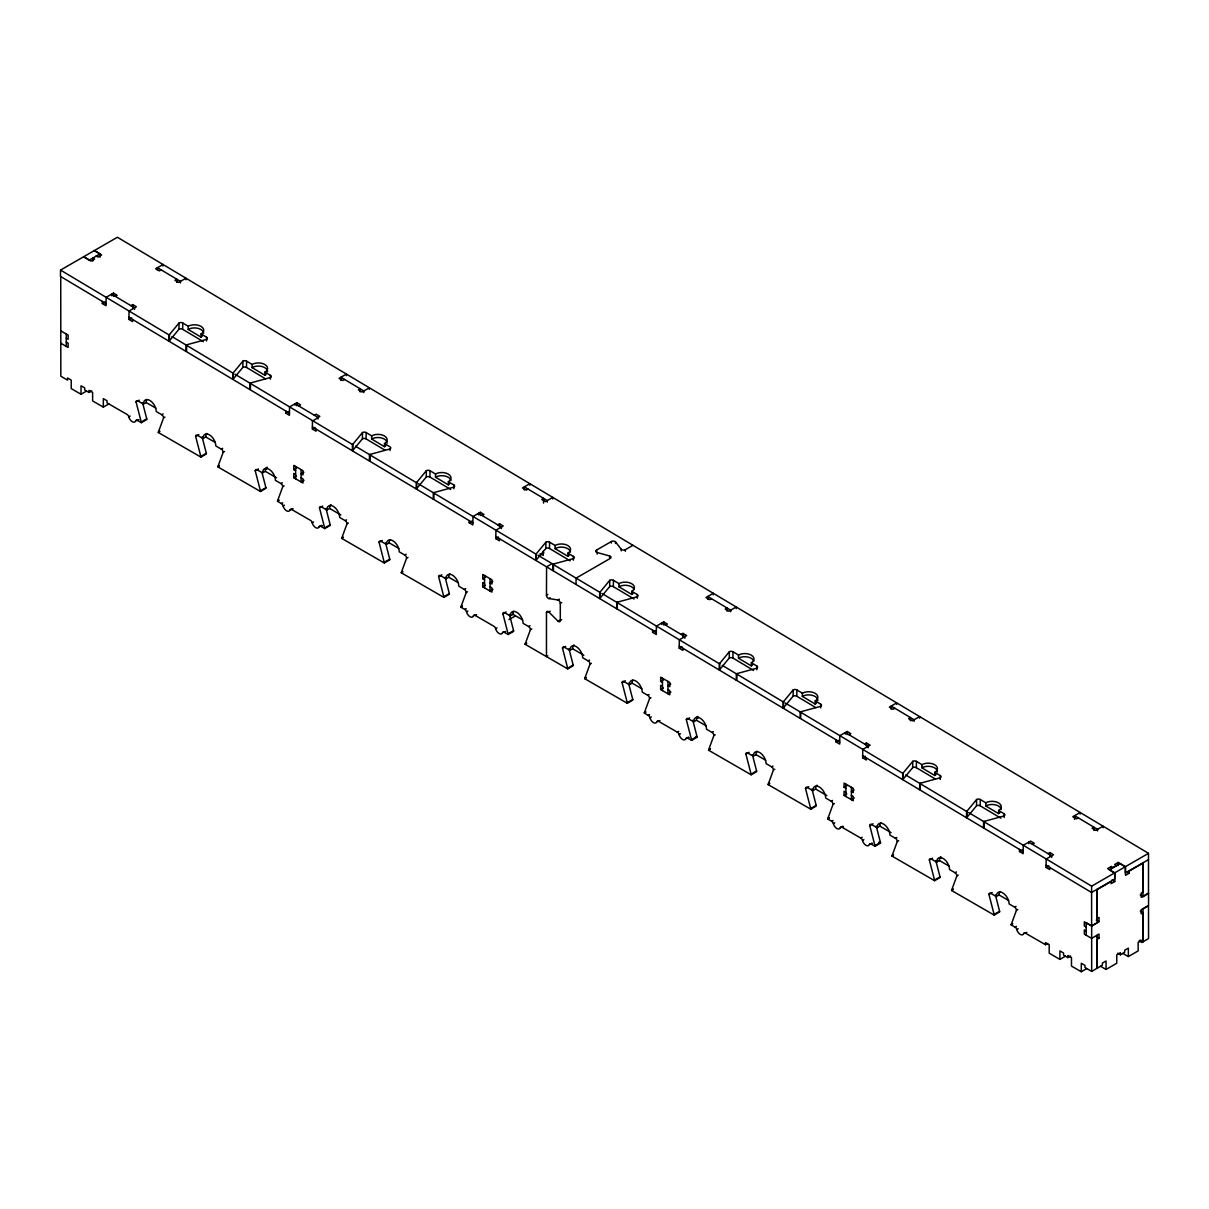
<?xml version="1.0" encoding="UTF-8"?>
<svg xmlns="http://www.w3.org/2000/svg" width="1209" height="1209" viewBox="0 0 1209 1209"><rect width="100%" height="100%" fill="white"/><g stroke="black" fill="none" stroke-linecap="round" stroke-linejoin="round"><path stroke-width="1.5" d="M559.314 599.15L557.938 599.951L548.826 598.576A2.599 1.496 60 0 1 546.468 595.176L546.574 566.84L552.075 563.666L537.945 555.218M312.481 421.14L319.826 416.38L316.153 414.188L314.325 415.246M360.131 391.928L360.176 388.769L358.348 389.842L362.005 392.033L369.349 387.787L369.319 389.374M1140.238 895.068L1142.989 896.655L1148.49 893.481L1148.505 853.342L117.409 237.251L60.541 270.091L60.45 276.377L106.044 303.625M92.745 261.084L92.791 257.925L94.634 259.028L90.962 261.144L83.633 256.761M115.308 296.341L117.137 295.283L113.465 293.092L106.135 297.323L106.014 305.726L102.342 303.535L102.372 301.434M111.621 295.721L111.636 294.15L134.562 307.842L134.531 309.428M113.419 296.235L113.465 293.092M132.627 319.508L132.597 321.609L128.925 319.418L129.061 311.03L136.39 306.784L132.733 304.592L130.889 305.65M132.688 307.751L132.733 304.592M157.457 270.302L157.487 267.673L180.413 281.365L180.398 282.951M162.973 266.071L163.003 264.499L155.659 268.73L159.331 270.922L161.16 269.864M179.083 322.954L169.487 334.561A2.599 1.526 0.9 0 1 169.033 334.908L168.943 341.21A2.599 1.526 0.9 0 0 169.381 340.862L178.977 329.241L179.083 322.954A2.599 1.526 0.9 0 1 182.74 322.984L188.241 326.279A9.083 5.335 0.9 0 1 201.087 326.4A9.083 5.335 0.9 0 1 201.087 333.941L201.042 337.099L188.196 329.422L188.241 326.279M169.381 340.862L169.487 334.561M176.71 282.332L176.756 279.173L174.912 280.246L178.584 282.438L185.929 278.191L185.899 279.763M203.308 341.633L182.65 329.286L182.74 322.984M186.654 344.822L186.564 351.124A2.599 1.526 0.9 0 0 185.959 351.381L186.065 345.079A2.599 1.526 0.9 0 1 186.654 344.822L206.588 339.381A2.599 1.526 0.9 0 0 206.588 337.235L201.087 333.941M206.558 340.968L206.588 337.235M242.933 361.098L233.337 372.72A2.599 1.526 0.9 0 1 232.884 373.067L232.793 379.354A2.599 1.526 0.9 0 0 233.246 379.006L242.843 367.4L242.933 361.098A2.599 1.526 0.9 0 1 246.606 361.143L252.107 364.423A9.083 5.335 0.9 0 1 264.937 364.559A9.083 5.335 0.9 0 1 264.937 372.1L264.892 375.243L252.046 367.581L252.107 364.423M233.246 379.006L233.337 372.72M265.572 378.84L246.5 367.445L246.606 361.143M250.52 382.981L250.414 389.268A2.599 1.526 0.9 0 0 249.825 389.525L249.915 383.238A2.599 1.526 0.9 0 1 250.52 382.981L270.438 377.54A2.599 1.526 0.9 0 0 270.438 375.379L264.937 372.1M270.423 379.112L270.438 375.379M298.729 405.937L300.573 404.879L296.9 402.688L289.555 406.919L289.435 415.322L285.762 413.13L285.792 411.03M295.041 405.317L295.072 403.746L317.982 417.437L317.967 419.024M296.855 405.831L296.9 402.688M316.063 429.104L316.033 431.205L312.36 429.014L312.481 420.626M340.878 380.427L340.923 377.268L363.849 390.975L363.818 392.547M346.394 375.667L346.424 374.095L339.079 378.326L342.752 380.518L344.58 379.46M362.504 432.55L352.907 444.156A2.599 1.526 0.9 0 1 352.454 444.504L352.363 450.806A2.599 1.526 0.9 0 0 352.816 450.458L362.413 438.852L362.504 432.55A2.599 1.526 0.9 0 1 366.176 432.58L371.677 435.875A9.083 5.335 0.9 0 1 384.507 435.996A9.083 5.335 0.9 0 1 384.507 443.537L384.462 446.695L371.616 439.018L371.677 435.875M352.816 450.458L352.907 444.156M385.142 450.277L366.07 438.882L366.176 432.58M370.09 454.418L369.984 460.72A2.599 1.526 0.9 0 0 369.395 460.977L369.486 454.675A2.599 1.526 0.9 0 1 370.09 454.418L390.008 448.977A2.599 1.526 0.9 0 0 390.008 446.831L384.507 443.537M389.993 450.564L390.008 448.977M426.354 470.694L416.757 482.315A2.599 1.526 0.9 0 1 416.319 482.663L416.213 488.95A2.599 1.526 0.9 0 0 416.667 488.602L426.263 476.996L426.354 470.694A2.599 1.526 0.9 0 1 430.026 470.739L435.527 474.019A9.083 5.335 0.9 0 1 448.373 474.155A9.083 5.335 0.9 0 1 448.358 481.696L448.312 484.839L435.482 477.177L435.527 474.019M416.667 488.602L416.757 482.315M450.594 489.388L429.936 477.041L430.026 470.739M433.94 492.577L433.85 498.864A2.599 1.526 0.9 0 0 433.245 499.136L433.336 492.834A2.599 1.526 0.9 0 1 433.94 492.577L453.874 487.136A2.599 1.526 0.9 0 0 453.874 484.975L448.358 481.696M453.843 488.708L453.874 484.975M482.149 515.533L483.993 514.475L480.321 512.284L472.991 516.515L472.855 524.918L469.198 522.726L469.228 520.626M478.462 514.913L478.492 513.341L501.418 527.048L501.387 528.62M480.275 515.427L480.321 512.284M499.483 538.715L499.453 540.801L495.781 538.609L495.917 530.222L503.246 525.975L499.574 523.784L497.745 524.842M499.529 526.943L499.574 523.784M524.298 490.023L524.343 486.864L547.269 500.571L547.254 502.143M529.829 485.262L529.844 483.691L522.515 487.922L526.172 490.113L528.016 489.056M545.924 542.146L536.328 553.752A2.599 1.526 0.9 0 1 535.889 554.1L535.783 560.402A2.599 1.526 0.9 0 0 536.237 560.054L545.833 548.448L545.924 542.146A2.599 1.526 0.9 0 1 549.596 542.176L555.097 545.471A9.083 5.335 0.9 0 1 567.943 545.591A9.083 5.335 0.9 0 1 567.928 553.133L567.882 556.291L555.052 548.614L555.097 545.471M536.237 560.054L536.328 553.752M543.536 503.095L543.597 498.38L541.768 499.438L545.44 501.629L552.77 497.398L552.755 498.969M570.164 560.825L549.506 548.478L549.596 542.176M553.51 564.014A2.599 1.526 0.9 0 0 552.906 564.271L552.815 570.572A2.599 1.526 0.9 0 1 553.42 570.316L553.51 564.014L573.444 558.588A2.599 1.526 0.9 0 0 573.444 556.427L567.928 553.133M573.414 560.16L573.444 556.427M575.998 584.431L576.104 578.129L610.243 558.422A2.599 1.526 0.9 0 0 609.638 555.989L597.17 552.498A2.599 1.526 0.9 0 1 596.566 550.065L611.391 541.511A2.599 1.526 0.9 0 1 615.517 541.904L621.26 549.279L621.23 550.866M596.536 552.045L596.566 550.065M597.14 554.07L597.17 552.498M609.774 580.29L600.193 591.911A2.599 1.526 0.9 0 1 599.74 592.259L599.649 598.546A2.599 1.526 0.9 0 0 600.087 598.198L609.684 586.592L609.774 580.29A2.599 1.526 0.9 0 1 613.447 580.335L618.948 583.615A9.083 5.335 0.9 0 1 631.793 583.751A9.083 5.335 0.9 0 1 631.793 591.292L631.748 594.435L618.902 586.773L618.948 583.615M600.087 598.198L600.193 591.911M609.608 557.561L609.638 555.989M611.391 541.511L611.376 543.083M634.015 598.984L613.356 586.637L613.447 580.335M615.487 543.476L615.517 541.904M617.361 602.173L617.27 608.475A2.599 1.526 0.9 0 0 616.666 608.731L616.771 602.43A2.599 1.526 0.9 0 1 617.361 602.173L637.294 596.732A2.599 1.526 0.9 0 0 637.294 594.586L631.793 591.292M625.34 551.259L625.37 549.687L632.957 545.304M637.264 598.304L637.294 594.586M665.585 625.129L667.413 624.071L663.741 621.879L656.411 626.111L656.291 634.513L652.618 632.322L652.648 630.221M661.897 624.524L661.912 622.937L684.838 636.644L684.823 638.216M663.696 625.023L663.741 621.879M682.904 648.311L682.873 650.412L679.216 648.22L679.337 639.818L686.667 635.571L683.009 633.38L681.166 634.438M682.949 636.538L683.009 633.38M707.733 599.09L707.779 596.475L730.704 610.167L730.674 611.739M713.25 594.858L713.28 593.287L705.935 597.518L709.607 599.709L711.436 598.651M729.344 651.742L719.763 663.348A2.599 1.526 0.9 0 1 719.31 663.696L719.219 669.998A2.599 1.526 0.9 0 0 719.657 669.65L729.254 658.044L729.344 651.742A2.599 1.526 0.9 0 1 733.017 651.772L738.518 655.066A9.083 5.335 0.9 0 1 751.363 655.187A9.083 5.335 0.9 0 1 751.363 662.728L751.318 665.887L738.472 658.21L738.518 655.066M719.657 669.65L719.763 663.348M726.972 611.119L727.032 607.976L725.188 609.034L728.861 611.225L736.205 606.994L736.175 608.565M753.585 670.421L732.926 658.074L733.017 651.772M736.931 673.609L736.84 679.911A2.599 1.526 0.9 0 0 736.236 680.168L736.341 673.866A2.599 1.526 0.9 0 1 736.931 673.609L756.864 668.184A2.599 1.526 0.9 0 0 756.864 666.023L751.363 662.728M756.834 669.756L756.864 666.023M793.21 689.901L783.613 701.507A2.599 1.526 0.9 0 1 783.16 701.855L783.069 708.142A2.599 1.526 0.9 0 0 783.523 707.794L793.104 696.188L793.21 689.901A2.599 1.526 0.9 0 1 796.882 689.931L802.383 693.225A9.083 5.335 0.9 0 1 815.214 693.346A9.083 5.335 0.9 0 1 815.214 700.888L815.168 704.031L802.323 696.369L802.383 693.225M783.523 707.794L783.613 701.507M815.848 707.628L796.776 696.233L796.882 689.931M800.796 711.769L800.69 718.07A2.599 1.526 0.9 0 0 800.086 718.327L800.192 712.025A2.599 1.526 0.9 0 1 800.796 711.769L820.715 706.328A2.599 1.526 0.9 0 0 820.715 704.182L815.214 700.888M820.699 707.9L820.715 704.182M849.005 734.724L850.834 733.667L847.177 731.475L839.832 735.707L839.711 744.109L836.039 741.918L836.084 739.817M845.318 734.12L845.348 732.548L868.274 746.24L868.243 747.812M847.131 734.619L847.177 731.475M866.339 757.907L866.309 760.008L862.637 757.816L862.758 749.414L870.102 745.167L866.43 742.976L864.601 744.049M866.385 746.134L866.43 742.976M891.154 709.215L891.199 706.071L914.125 719.763L914.095 721.335M896.685 704.469L896.7 702.882L889.356 707.114L893.028 709.305L894.856 708.247M912.78 761.338L903.183 772.944A2.599 1.526 0.9 0 1 902.73 773.292L902.639 779.593A2.599 1.526 0.9 0 0 903.093 779.246L912.674 767.639L912.78 761.338A2.599 1.526 0.9 0 1 916.452 761.368L921.953 764.662A9.083 5.335 0.9 0 1 934.784 764.783A9.083 5.335 0.9 0 1 934.784 772.324L934.738 775.483L921.893 767.806L921.953 764.662M903.093 779.246L903.183 772.944M910.407 720.715L910.453 717.572L908.624 718.63L912.281 720.821L919.626 716.589L919.611 718.161M935.418 779.064L916.346 767.67L916.452 761.368M920.366 783.205L920.261 789.507A2.599 1.526 0.9 0 0 919.656 789.764L919.762 783.462A2.599 1.526 0.9 0 1 920.366 783.205L940.285 777.78A2.599 1.526 0.9 0 0 940.285 775.619L934.784 772.324M940.239 778.762L940.285 775.619M940.27 779.352L940.285 777.78M976.63 799.497L967.034 811.103A2.599 1.526 0.9 0 1 966.596 811.451L966.49 817.752A2.599 1.526 0.9 0 0 966.943 817.39L976.54 805.783L976.63 799.497A2.599 1.526 0.9 0 1 980.303 799.527L985.803 802.821A9.083 5.335 0.9 0 1 998.634 802.942A9.083 5.335 0.9 0 1 998.634 810.483L998.589 813.627L985.758 805.965L985.803 802.821M966.943 817.39L967.034 811.103M1000.871 818.176L980.212 805.829L980.303 799.527M984.217 821.364L984.126 827.666A2.599 1.526 0.9 0 0 983.521 827.923L983.612 821.621A2.599 1.526 0.9 0 1 984.217 821.364L1004.135 815.924A2.599 1.526 0.9 0 0 1004.135 813.778L998.634 810.483M1004.12 817.496L1004.135 813.778M1032.426 844.32L1034.269 843.262L1030.597 841.071L1023.267 845.303L1023.146 853.705L1019.474 851.514L1019.504 849.428M1028.753 843.716L1028.768 842.144L1051.694 855.836L1051.664 857.408M1049.76 867.503L1049.729 869.603L1046.057 867.412L1046.193 859.01L1053.523 854.778L1049.85 852.572L1048.022 853.645M1049.805 855.73L1049.85 852.572M1074.574 819.339L1074.62 815.667L1097.545 829.359L1097.53 830.931M1080.105 814.065L1080.136 812.493L1072.791 816.71L1076.448 818.901L1078.292 817.843M1148.505 853.342L1091.651 886.167L1091.546 892.469L1114.638 879.139L1114.728 872.838L1107.61 868.591L1111.283 866.475L1113.111 867.563L1116.466 865.629L1114.638 864.526L1118.31 862.41L1125.428 866.672L1125.337 872.958L1148.459 859.659M1093.828 830.311L1093.873 827.168L1092.044 828.225L1095.717 830.417L1103.061 826.185L1103.031 827.757M1111.222 869.619L1111.283 866.475M1118.265 865.553L1118.31 862.41M202.115 436.993L206.316 453.269A2.599 1.496 60 0 1 206.391 453.919L200.89 457.093L158.334 432.505A2.599 1.496 60 0 1 158.409 431.945L163.578 417.891L164.953 417.09M262.021 472.643L265.904 487.665A2.599 1.496 60 0 1 265.98 488.315L260.479 491.489L217.922 466.931A2.599 1.496 60 0 1 217.998 466.357L223.166 452.302L224.542 451.501M293.122 508.747L291.747 509.548A2.599 1.496 60 0 0 290.024 509.956A5.184 2.992 60 0 1 286.563 510.787A5.184 2.992 60 0 1 283.102 505.966A2.599 1.496 60 0 0 281.38 503.564L277.511 501.327A2.599 1.496 60 0 1 277.586 500.768L282.74 486.698L284.115 485.912M385.55 542.901L389.751 559.163A2.599 1.496 60 0 1 389.827 559.812L384.326 563.001L341.769 538.428A2.599 1.496 60 0 1 341.845 537.869L347.013 523.799L348.388 523.013M445.124 577.298L449.325 593.574A2.599 1.496 60 0 1 449.4 594.223L443.899 597.397L401.343 572.824A2.599 1.496 60 0 1 401.418 572.265L406.587 558.195L407.962 557.409M476.558 614.656L475.182 615.441A2.599 1.496 60 0 0 473.444 615.865A5.184 2.992 60 0 1 469.984 616.696A5.184 2.992 60 0 1 466.523 611.875A2.599 1.496 60 0 0 464.8 609.457L460.931 607.22A2.599 1.496 60 0 1 461.007 606.661L466.175 592.606L467.551 591.806M568.971 648.795L573.172 665.071A2.599 1.496 60 0 1 573.247 665.721L567.746 668.894L525.19 644.321A2.599 1.496 60 0 1 525.265 643.762L530.434 629.708L531.809 628.907M628.559 683.191L632.76 699.467A2.599 1.496 60 0 1 632.836 700.117L627.335 703.29L584.778 678.717A2.599 1.496 60 0 1 584.854 678.158L590.022 664.104L591.397 663.303M659.978 720.549L658.603 721.35A2.599 1.496 60 0 0 656.865 721.758A5.184 2.992 60 0 1 653.419 722.589A5.184 2.992 60 0 1 649.958 717.768A2.599 1.496 60 0 0 648.22 715.365L644.352 713.129A2.599 1.496 60 0 1 644.427 712.569L649.596 698.5L650.971 697.714M752.406 754.688L756.592 770.964A2.599 1.496 60 0 1 756.668 771.614L751.167 774.788L708.61 750.23A2.599 1.496 60 0 1 708.701 749.671L713.854 735.601L715.229 734.815M811.98 789.099L816.181 805.36A2.599 1.496 60 0 1 816.256 806.01L810.755 809.199L768.199 784.626A2.599 1.496 60 0 1 768.274 784.067L773.443 769.997L774.818 769.211M843.398 826.457L842.023 827.243A2.599 1.496 60 0 0 840.3 827.666A5.184 2.992 60 0 1 836.84 828.497A5.184 2.992 60 0 1 833.379 823.677A2.599 1.496 60 0 0 831.656 821.259L827.787 819.022A2.599 1.496 60 0 1 827.863 818.463L833.031 804.408L834.406 803.607M935.826 860.596L940.028 876.873A2.599 1.496 60 0 1 940.103 877.522L934.602 880.696L892.046 856.123A2.599 1.496 60 0 1 892.121 855.564L897.29 841.509L898.665 840.708M995.415 894.992L999.601 911.269A2.599 1.496 60 0 1 999.677 911.918L994.176 915.092L951.619 890.519A2.599 1.496 60 0 1 951.71 889.96L956.863 875.905L958.238 875.104M1026.834 932.351L1025.459 933.152A2.599 1.496 60 0 0 1023.721 933.56A5.184 2.992 60 0 1 1020.26 934.391A5.184 2.992 60 0 1 1016.814 929.57A2.599 1.496 60 0 0 1015.076 927.152L1011.208 924.93A2.599 1.496 60 0 1 1011.283 924.371L1016.452 910.301L1017.827 909.5M100.075 257.245L100.075 253.86L89.375 260.041L83.874 256.867M102.342 303.535L105.092 301.948M128.925 319.418L131.69 317.831M60.737 276.559L60.828 376.226L67.553 380.11L67.553 377.994L71.225 380.11L71.225 388.588L81.033 394.255L86.534 391.066M81.033 394.255L81.033 385.777L84.706 387.893L84.706 390.008L88.952 392.457L91.703 390.87M88.952 392.457L88.952 390.341L92.625 392.457L92.625 400.935L103.324 407.116L108.825 403.942M142.541 402.582L146.742 418.843A2.599 1.496 60 0 1 146.818 419.493L141.302 422.682A2.599 1.496 60 0 0 141.226 422.032L136.073 401.993L139.277 400.149M136.073 401.993A2.599 1.496 60 0 1 137.902 400.935L143.403 404.123L146.153 402.537A9.083 5.244 60 0 1 146.878 399.544M103.324 407.116L103.324 398.638L106.996 400.753L106.996 402.869L127.066 414.46A2.599 1.496 60 0 1 128.789 416.863L130.164 416.062M128.789 416.863A5.184 2.992 60 0 0 132.249 421.684A5.184 2.992 60 0 0 135.71 420.853L137.085 420.067M135.71 420.853A2.599 1.496 60 0 1 137.448 420.445L138.823 419.644M141.226 422.032L146.742 418.843M143.403 404.123A9.083 5.244 60 0 1 149.825 400.421A9.083 5.244 60 0 1 156.248 411.528L161.749 414.702L163.124 413.916M158.409 431.945L159.784 431.16M158.334 432.505L159.709 431.719M200.89 457.093A2.599 1.496 60 0 0 200.815 456.443L195.646 436.419L198.865 434.56M195.646 436.419A2.599 1.496 60 0 1 197.49 435.361L202.991 438.535L205.742 436.948A9.083 5.244 60 0 1 206.784 433.487M200.815 456.443L206.316 453.269M202.991 438.535A9.083 5.244 60 0 1 209.414 434.832A9.083 5.244 60 0 1 215.822 445.94L221.323 449.128L222.698 448.327M285.762 413.13L288.513 411.544M217.998 466.357L219.373 465.571M217.922 466.931L219.297 466.13M312.36 429.014L315.111 427.427M260.479 491.489A2.599 1.496 60 0 0 260.403 490.839L255.235 470.815L258.439 468.956M255.235 470.815A2.599 1.496 60 0 1 257.064 469.757L262.565 472.931L265.315 471.344A9.083 5.244 60 0 1 267.204 467.188M303.867 472.266L301.117 473.852L302.96 474.91L302.96 470.679L293.787 465.374L293.787 469.606L296.537 468.019M260.403 490.839L265.904 487.665M262.565 472.931A9.083 5.244 60 0 1 268.987 469.228A9.083 5.244 60 0 1 275.41 480.351L280.911 483.524L282.286 482.723M295.616 474.548L293.787 473.49L293.787 477.736L296.537 476.15M304.048 480.275L301.117 481.968L301.117 469.606M277.586 500.768L278.962 499.967M277.511 501.327L278.886 500.526M281.38 503.564L282.755 502.763M283.102 505.966L284.478 505.181M290.024 509.956L292.079 508.777M325.962 508.49L330.163 524.766A2.599 1.496 60 0 1 330.238 525.416L324.737 528.59A2.599 1.496 60 0 0 324.662 527.94L319.493 507.916L322.697 506.057M319.493 507.916A2.599 1.496 60 0 1 321.322 506.858L326.823 510.032L329.589 508.445A9.083 5.244 60 0 1 331.024 504.606M291.747 509.548L310.486 520.369A2.599 1.496 60 0 1 312.224 522.787L313.599 521.986M312.224 522.787A5.184 2.992 60 0 0 315.685 527.608A5.184 2.992 60 0 0 319.131 526.776L321.549 525.386M319.131 526.776A2.599 1.496 60 0 1 320.869 526.353L322.244 525.567M324.662 527.94L330.163 524.766M326.823 510.032A9.083 5.244 60 0 1 333.246 506.329A9.083 5.244 60 0 1 339.669 517.452L345.17 520.626L346.545 519.825M341.845 537.869L343.22 537.068M341.769 538.428L343.144 537.627M384.326 562.986A2.599 1.496 60 0 0 384.235 562.336L379.082 542.312L382.286 540.468M379.082 542.312A2.599 1.496 60 0 1 380.911 541.254L386.412 544.428L389.162 542.841A9.083 5.244 60 0 1 389.887 539.849M384.235 562.336L389.751 559.163M386.412 544.428A9.083 5.244 60 0 1 392.834 540.725A9.083 5.244 60 0 1 399.257 551.848L404.758 555.022L406.133 554.236M469.198 522.726L471.948 521.139M401.418 572.265L402.793 571.464M401.343 572.824L402.718 572.023M495.781 538.609L498.531 537.023M443.899 597.397A2.599 1.496 60 0 0 443.824 596.747L438.655 576.723L441.874 574.864M438.655 576.723A2.599 1.496 60 0 1 440.499 575.65L446 578.839L448.751 577.252A9.083 5.244 60 0 1 449.793 573.791M443.824 596.747L449.325 593.574M446 578.839A9.083 5.244 60 0 1 452.423 575.121A9.083 5.244 60 0 1 458.831 586.244L464.332 589.418L465.722 588.632M492.804 581.333L490.053 582.919L491.882 583.992L491.882 579.746L482.708 574.456L482.708 578.688L485.459 577.101M484.552 583.63L482.708 582.572L482.708 586.803L485.459 585.216M539.577 555.399L543.974 552.845M461.007 606.661L462.382 605.875M460.931 607.22L462.306 606.434M492.985 589.357L490.053 591.05L490.053 578.688M464.8 609.457L466.175 608.671M466.523 611.875L467.898 611.074M473.444 615.865L475.167 614.867M509.397 614.399L513.583 630.66A2.599 1.496 60 0 1 513.659 631.31L508.158 634.498A2.599 1.496 60 0 0 508.082 633.848L502.914 613.809L506.133 611.966M502.914 613.809A2.599 1.496 60 0 1 504.757 612.751L510.258 615.94L513.009 614.353A9.083 5.244 60 0 1 513.719 611.361M546.468 595.176L547.843 594.39M509.004 619.597L515.125 616.076M475.182 615.441L493.922 626.277A2.599 1.496 60 0 1 495.645 628.68L497.02 627.879M548.826 598.576L550.201 597.775M495.645 628.68A5.184 2.992 60 0 0 499.105 633.501A5.184 2.992 60 0 0 502.566 632.67L504.289 631.687M502.566 632.67A2.599 1.496 60 0 1 504.289 632.262L505.664 631.461M547.843 655.822L546.468 656.608L546.468 612.661A2.599 1.496 60 0 1 548.826 611.981L557.938 621.124A2.599 1.496 60 0 0 560.296 620.459L560.296 603.336L561.671 602.55M508.082 633.848L513.583 630.66M546.468 612.661L547.843 611.86M548.826 611.981L550.201 611.195M510.258 615.94A9.083 5.244 60 0 1 516.681 612.222A9.083 5.244 60 0 1 523.089 623.345L528.605 626.519L529.98 625.733M557.938 621.124L559.314 620.338M560.296 620.459L561.671 619.673M525.265 643.762L526.64 642.976M525.19 644.321L526.565 643.536M567.746 668.894A2.599 1.496 60 0 0 567.671 668.245L562.502 648.22L565.706 646.362M562.502 648.22A2.599 1.496 60 0 1 564.331 647.163L569.847 650.336L572.598 648.749A9.083 5.244 60 0 1 574.033 644.896M567.671 668.245L573.172 665.071M569.847 650.336A9.083 5.244 60 0 1 576.255 646.634A9.083 5.244 60 0 1 582.678 657.741L588.178 660.93L589.554 660.129M652.618 632.322L655.369 630.735M584.854 678.158L586.229 677.372M584.778 678.717L586.153 677.932M679.216 648.22L681.967 646.619M627.335 703.29A2.599 1.496 60 0 0 627.244 702.641L622.091 682.617L625.295 680.758M622.091 682.617A2.599 1.496 60 0 1 623.92 681.559L629.421 684.732L632.171 683.145A9.083 5.244 60 0 1 632.896 680.153M670.723 684.067L667.972 685.654L669.801 686.712L669.801 682.465L660.643 677.176L660.643 681.408L663.393 679.821M627.244 702.641L632.76 699.467M629.421 684.732A9.083 5.244 60 0 1 635.843 681.03A9.083 5.244 60 0 1 642.266 692.153L647.767 695.326L649.142 694.525M662.472 686.349L660.643 685.291L660.643 689.538L663.393 687.951M670.904 692.077L667.972 693.77L667.972 681.408M644.427 712.569L645.802 711.769M644.352 713.129L645.727 712.328M648.22 715.365L649.596 714.564M649.958 717.768L651.334 716.967M656.865 721.758L658.255 720.972M692.817 720.292L697.019 736.568A2.599 1.496 60 0 1 697.094 737.218L691.593 740.392A2.599 1.496 60 0 0 691.518 739.742L686.349 719.718L689.553 717.859M686.349 719.718A2.599 1.496 60 0 1 688.178 718.66L693.679 721.833L696.429 720.247A9.083 5.244 60 0 1 697.865 716.408M658.603 721.35L677.342 732.17L678.717 731.369M677.342 732.17A2.599 1.496 60 0 1 679.08 734.573L680.455 733.787M679.08 734.573A5.184 2.992 60 0 0 682.526 739.394A5.184 2.992 60 0 0 685.987 738.578L688.405 737.188M685.987 738.578A2.599 1.496 60 0 1 687.725 738.155L689.1 737.369M691.518 739.742L697.019 736.568M693.679 721.833A9.083 5.244 60 0 1 700.102 718.131A9.083 5.244 60 0 1 706.524 729.254L712.025 732.427L713.401 731.626M708.701 749.671L710.408 748.673M708.61 750.23L709.985 749.429M751.167 774.788A2.599 1.496 60 0 0 751.091 774.138L745.923 754.114L749.142 752.27M745.923 754.114A2.599 1.496 60 0 1 747.767 753.056L753.267 756.229L756.018 754.643A9.083 5.244 60 0 1 757.061 751.197M751.091 774.138L756.592 770.964M753.267 756.229A9.083 5.244 60 0 1 759.69 752.527A9.083 5.244 60 0 1 766.113 763.65L771.614 766.823L772.989 766.038M836.039 741.918L838.789 740.331M768.274 784.067L769.649 783.266M768.199 784.626L769.574 783.825M810.755 809.199A2.599 1.496 60 0 0 810.68 808.549L805.511 788.51L808.715 786.666M862.637 757.816L865.387 756.229M805.511 788.51A2.599 1.496 60 0 1 807.34 787.452L812.856 790.641L815.607 789.039A9.083 5.244 60 0 1 817.042 785.2M854.143 789.961L851.393 791.547L853.237 792.605L853.237 788.374L844.063 783.084L844.063 787.316L846.814 785.729M810.68 808.549L816.181 805.36M812.856 790.641A9.083 5.244 60 0 1 819.264 786.923A9.083 5.244 60 0 1 825.687 798.046L831.188 801.219L832.563 800.434M845.892 792.258L844.063 791.2L844.063 795.431L846.814 793.845M854.34 797.97L851.393 799.663L851.393 787.316M827.863 818.463L829.238 817.662M827.787 819.022L829.162 818.236M831.656 821.259L833.031 820.458M833.379 823.677L834.754 822.876M840.3 827.666L842.703 826.276M876.238 826.2L880.439 842.461A2.599 1.496 60 0 1 880.515 843.111L875.014 846.3A2.599 1.496 60 0 0 874.938 845.65L869.77 825.611L872.989 823.767M869.77 825.611A2.599 1.496 60 0 1 871.613 824.553L877.114 827.742L879.865 826.14A9.083 5.244 60 0 1 880.908 822.694M842.023 827.243L860.778 838.064L862.153 837.278M860.778 838.064A2.599 1.496 60 0 1 862.501 840.482L863.876 839.681M862.501 840.482A5.184 2.992 60 0 0 865.961 845.303A5.184 2.992 60 0 0 869.422 844.471L871.477 843.278M869.422 844.471A2.599 1.496 60 0 1 871.145 844.063L872.52 843.262M874.938 845.65L880.439 842.461M877.114 827.742A9.083 5.244 60 0 1 883.522 824.024A9.083 5.244 60 0 1 889.945 835.147L895.446 838.321L896.821 837.535M892.121 855.564L893.496 854.763M892.046 856.123L893.421 855.337M934.602 880.696A2.599 1.496 60 0 0 934.527 880.046L929.358 860.022L932.562 858.163M929.358 860.022A2.599 1.496 60 0 1 931.187 858.964L936.688 862.138L939.438 860.551A9.083 5.244 60 0 1 940.874 856.697M934.527 880.046L940.028 876.873M936.688 862.138A9.083 5.244 60 0 1 943.111 858.435A9.083 5.244 60 0 1 949.533 869.543L955.034 872.732L956.41 871.931M951.71 889.96L953.417 888.978M951.619 890.519L953.009 889.733M1019.474 851.514L1022.225 849.927M994.176 915.092A2.599 1.496 60 0 0 994.1 914.442L988.932 894.418L992.151 892.559M1046.057 867.412L1048.823 865.825M988.932 894.418A2.599 1.496 60 0 1 990.776 893.36L996.276 896.534L999.027 894.947A9.083 5.244 60 0 1 1000.07 891.501M994.1 914.442L999.601 911.269M996.276 896.534A9.083 5.244 60 0 1 1002.699 892.831A9.083 5.244 60 0 1 1009.122 903.954L1014.623 907.128L1015.998 906.327M1011.283 924.371L1012.658 923.57M1011.208 924.93L1012.583 924.129M1015.076 927.152L1016.452 926.366M1016.814 929.57L1018.19 928.769M1023.721 933.56L1025.096 932.774M1140.072 940.028L1143.049 941.735L1143.049 912.825L1141.22 913.883L1141.22 909.652L1148.55 905.42L1148.55 893.058L1141.22 897.305L1141.22 893.058L1143.049 892L1143.049 863.09L1129.13 871.13L1129.13 873.246L1125.473 875.361L1125.473 866.883L1119.972 863.71L1109.273 869.891L1114.774 873.064L1114.774 881.542L1111.101 883.658L1111.101 881.542L1097.198 889.567L1097.198 918.477L1099.026 917.419L1099.026 921.651L1091.682 925.898L1086.181 922.709L1086.181 935.071M1025.459 933.152L1045.528 944.728L1047.583 943.534M1086.15 927.076L1084.322 926.018L1084.322 921.787L1091.636 926.018L1097.137 922.83L1097.092 889.325M1045.528 944.728L1045.528 942.612L1049.2 944.728L1049.2 953.206L1059.9 959.387L1065.401 956.213M1100.553 966.278L1106.054 969.452L1106.054 960.974L1102.381 963.089L1102.381 965.205L1091.682 971.386L1091.651 938.38L1099.026 934.013L1099.026 938.244L1097.198 939.302L1097.198 968.213L1097.152 935.207M1059.9 959.387L1059.9 950.909L1063.557 953.024L1063.557 955.14L1067.819 957.604L1070.57 956.017M1067.819 957.604L1067.819 955.488L1071.476 957.604L1071.476 966.082L1081.299 971.749L1086.8 968.56M1117.675 953.206L1120.426 954.793L1124.672 952.344L1124.672 950.229L1128.345 948.113L1128.345 956.576L1122.844 953.402M1139.074 940.859L1141.825 942.446L1148.55 938.562L1148.505 905.843L1143.004 909.017L1143.049 941.735M1106.054 969.452L1116.753 963.271L1116.753 954.793L1120.426 952.677L1120.426 954.793M1128.345 956.576L1138.153 950.909L1138.153 942.446L1141.825 940.33L1141.825 942.446M94.574 250.686L100.075 253.86M1126.38 871.659L1129.13 873.246M1112.023 879.956L1114.774 881.542M540.181 553.631L543.249 555.399L543.249 551.153M1140.299 911.238L1143.049 912.825M1096.276 920.064L1099.026 921.651M60.782 330.858L68.127 335.089L68.127 339.321L66.283 338.263M293.787 469.606L295.616 470.679M482.708 578.688L484.552 579.746M660.643 681.408L662.472 682.465M844.063 787.316L845.892 788.374M1096.276 936.658L1099.026 938.244M66.283 342.147L68.127 343.205L68.127 347.451L60.782 343.22M301.117 477.736L302.96 478.794L302.96 483.026L293.787 477.736M490.053 586.803L491.882 587.861L491.882 592.108L482.708 586.803M667.972 689.538L669.801 690.596L669.801 694.827L660.643 689.538M851.393 795.431L853.237 796.489L853.237 800.721L844.063 795.431M1086.15 930.96L1084.322 929.902L1084.322 934.149L1091.651 938.38L1091.682 925.898M265.663 468.367L266.69 468.956M696.777 717.269L698.152 718.055M939.786 857.574L941.161 858.36M146.153 402.537L155.78 408.083M205.742 436.948L215.368 442.509M265.315 471.344L276.559 477.827M329.589 508.445L340.817 514.928M389.162 542.841L398.789 548.402M448.751 577.252L458.377 582.798M513.009 614.353L522.636 619.9M572.598 648.749L583.826 655.233M632.171 683.145L641.798 688.707M696.429 720.247L706.071 725.808M756.018 754.643L765.645 760.204M815.607 789.039L826.835 795.537M879.865 826.14L891.093 832.638M939.438 860.551L949.08 866.112M999.027 894.947L1008.654 900.509M695.885 736.523L697.094 737.218M878.822 842.144L880.515 843.111M137.448 420.445L141.302 422.682M1091.682 971.386L1084.957 967.502L1084.957 965.386L1081.299 963.271L1081.299 971.749M320.869 526.353L324.737 528.59M504.289 632.262L508.158 634.498M687.725 738.155L691.593 740.392M871.145 844.063L875.014 846.3M94.332 250.58L101.662 254.963L97.989 257.079L96.161 255.991M60.541 270.091L169.033 334.908M171.995 336.57L232.884 373.067M234.863 374.14L352.454 444.504M355.416 446.166L416.319 482.663M418.299 483.736L535.889 554.1M552.906 564.271L599.74 592.259M601.901 593.438L719.31 663.696M722.272 665.358L783.16 701.855M785.155 702.928L902.73 773.292M905.692 774.954L966.596 811.451M968.575 812.524L1091.651 886.167M128.97 317.317L289.465 413.221M312.39 426.913L472.885 522.817M495.811 536.509L656.321 632.413M679.246 646.105L839.741 742.009M862.667 755.701L1023.162 851.604M1046.087 865.312L1091.591 892.499L1091.636 926.018M1142.958 862.848L1142.989 896.655M845.892 784.142L845.892 796.489M662.472 678.234L662.472 690.596M484.552 575.514L484.552 587.876M295.616 466.432L295.616 478.794M66.283 334.032L66.283 346.394M178.977 329.241A2.599 1.526 0.9 0 1 182.65 329.286M242.843 367.4A2.599 1.526 0.9 0 1 246.5 367.445M362.413 438.852A2.599 1.526 0.9 0 1 366.07 438.882M426.263 476.996A2.599 1.526 0.9 0 1 429.936 477.041M545.833 548.448A2.599 1.526 0.9 0 1 549.506 548.478M625.37 549.687A2.599 1.526 0.9 0 1 621.26 549.279M569.122 555.384A9.083 5.335 0.9 0 1 567.882 556.291M555.052 548.614A9.083 5.335 0.9 0 1 564.558 547.465A9.083 5.335 0.9 0 1 570.512 552.06M449.552 483.948A9.083 5.335 0.9 0 1 448.312 484.839M435.482 477.177A9.083 5.335 0.9 0 1 444.988 476.029A9.083 5.335 0.9 0 1 450.942 480.608M385.701 445.789A9.083 5.335 0.9 0 1 384.462 446.695M371.616 439.018A9.083 5.335 0.9 0 1 381.742 438.021A9.083 5.335 0.9 0 1 387.107 443.235M266.131 374.352A9.083 5.335 0.9 0 1 264.892 375.243M252.046 367.581A9.083 5.335 0.9 0 1 262.172 366.584A9.083 5.335 0.9 0 1 267.537 371.798M202.281 336.193A9.083 5.335 0.9 0 1 201.042 337.099M188.196 329.422A9.083 5.335 0.9 0 1 198.019 328.349A9.083 5.335 0.9 0 1 203.701 333.246M609.684 586.592A2.599 1.526 0.9 0 1 613.356 586.637M729.254 658.044A2.599 1.526 0.9 0 1 732.926 658.074M793.104 696.188A2.599 1.526 0.9 0 1 796.776 696.233M912.674 767.639A2.599 1.526 0.9 0 1 916.346 767.67M976.54 805.783A2.599 1.526 0.9 0 1 980.212 805.829M999.828 812.735A9.083 5.335 0.9 0 1 998.589 813.627M985.758 805.965A9.083 5.335 0.9 0 1 995.264 804.816A9.083 5.335 0.9 0 1 1001.218 809.41M935.978 774.576A9.083 5.335 0.9 0 1 934.738 775.483M921.893 767.806A9.083 5.335 0.9 0 1 932.018 766.808A9.083 5.335 0.9 0 1 937.383 772.022M816.407 703.139A9.083 5.335 0.9 0 1 815.168 704.031M802.323 696.369A9.083 5.335 0.9 0 1 812.448 695.371A9.083 5.335 0.9 0 1 817.813 700.585M752.557 664.98A9.083 5.335 0.9 0 1 751.318 665.887M738.472 658.21A9.083 5.335 0.9 0 1 747.661 657.001A9.083 5.335 0.9 0 1 753.842 661.263M632.987 593.543A9.083 5.335 0.9 0 1 631.748 594.435M618.902 586.773A9.083 5.335 0.9 0 1 627.773 585.504A9.083 5.335 0.9 0 1 634.151 589.433M557.938 599.951A2.599 1.496 60 0 1 560.296 603.336M588.178 660.93A2.599 1.496 60 0 1 590.022 664.104M647.767 695.326A2.599 1.496 60 0 1 649.596 698.5M712.025 732.427A2.599 1.496 60 0 1 713.854 735.601M771.614 766.823A2.599 1.496 60 0 1 773.443 769.997M831.188 801.219A2.599 1.496 60 0 1 833.031 804.408M895.446 838.321A2.599 1.496 60 0 1 897.29 841.509M955.034 872.732A2.599 1.496 60 0 1 956.863 875.905M1014.623 907.128A2.599 1.496 60 0 1 1016.452 910.301M161.749 414.702A2.599 1.496 60 0 1 163.578 417.891M221.323 449.128A2.599 1.496 60 0 1 223.166 452.302M280.911 483.524A2.599 1.496 60 0 1 282.74 486.698M345.17 520.626A2.599 1.496 60 0 1 347.013 523.799M404.758 555.022A2.599 1.496 60 0 1 406.587 558.195M464.332 589.418A2.599 1.496 60 0 1 466.175 592.606M528.605 626.519A2.599 1.496 60 0 1 530.434 629.708"/></g></svg>
